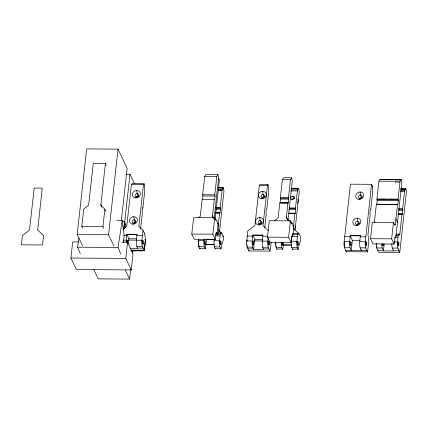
<?xml version="1.0" encoding="UTF-8"?>
<svg xmlns="http://www.w3.org/2000/svg" width="428" height="428" viewBox="0 0 428 428"><rect width="100%" height="100%" fill="white"/><g stroke="black" fill="none" stroke-linecap="round" stroke-linejoin="round"><path stroke-width="0.64" d="M126.223 242.344A4.831 1.081 -89.6 0 1 126.335 240.178L126.913 234.234L136.971 234.298L136.398 240.242A4.831 1.081 -89.6 0 0 136.762 246.378L137.682 248.561L130.133 248.513M144.316 249.759L144.15 250.466L142.299 246.416A4.831 1.081 -89.6 0 1 141.93 240.279L142.952 230.275L138.859 226.487L143.471 184.687L144.054 183.751L131.947 183.671L131.364 184.607L126.752 226.407L122.809 229.392M141.449 250.888L141.518 250.182M200.047 248.465L199.817 249.021L198.827 246.79A4.831 1.081 -89.6 0 1 198.458 240.654L198.629 238.819M214.161 239.322L206.617 239.273L205.397 249.048L204.359 246.822A4.831 1.081 -89.6 0 1 203.99 240.691L204.161 238.856M215.578 248.887L215.268 248.952L214.423 246.892A4.831 1.081 -89.6 0 1 214.054 240.755L214.225 238.92M221.265 247.94L220.95 249.16L219.955 246.929A4.831 1.081 -89.6 0 1 219.585 240.793L220.42 232.934L220.666 232.741L221.276 233.972L221.758 233.201L218.205 230.029M249.096 250.787L248.952 251.15L247.122 247.106A4.831 1.081 -89.6 0 1 246.753 240.969L247.78 230.97L254.901 225.572L259.331 185.452L259.914 184.516L267.992 184.57L268.388 185.399A2.252 0.503 -89.6 0 1 268.452 185.993L268.789 190.562A1.3 0.289 -89.6 0 1 268.779 190.958L266.831 208.709L266.409 208.768L265.991 212.507L266.248 214L264.734 227.723M252.29 241.007L252.862 235.063L262.926 235.127L262.348 241.076A4.831 1.081 -89.6 0 0 262.717 247.207L263.637 249.39L253.574 249.326L252.654 247.143A4.831 1.081 -89.6 0 1 252.29 241.007L246.753 240.969M271.224 241.938L270.127 251.29L268.254 247.245A4.831 1.081 -89.6 0 1 267.885 241.108L268.169 238.054M292.907 249.251L292.661 249.604L291.714 247.4A4.831 1.081 -89.6 0 1 291.35 241.264L291.805 236.374L297.342 236.411L297.786 233.255L298.573 234.48L299.049 233.709L293.223 228.429M298.562 248.449L298.241 249.668L297.251 247.438A4.831 1.081 -89.6 0 1 296.882 241.301L297.342 236.411M346.493 251.546L346.348 251.915L344.529 247.748A4.831 1.081 -89.6 0 1 344.166 241.611L350.425 184.174L371.552 184.313L372.323 186.084M361.409 249.733L361.302 250.722L351.238 250.658L350.067 247.785A4.831 1.081 -89.6 0 1 349.697 241.649L350.275 235.705L360.333 235.769L350.27 235.737M361.302 250.722L360.125 247.849A4.831 1.081 -89.6 0 1 359.761 241.713L360.333 235.801M367.652 251.471L367.502 252.06L365.662 247.887A4.831 1.081 -89.6 0 1 365.293 241.75L371.552 184.313M376.249 243.89A4.831 1.081 -89.6 0 0 376.731 247.956L378.63 252.359L399.757 252.499L397.858 248.101A4.831 1.081 -89.6 0 1 397.489 241.964L398.324 234.105L398.57 233.913L399.18 235.143L399.8 234.143L402.015 214.123L402.438 214.064L402.855 210.325L402.598 208.832L404.567 191.118A1.3 0.289 -89.6 0 1 404.631 190.851L405.658 189.144A2.252 0.503 -89.6 0 1 405.781 188.994L400.533 188.85M144.322 250.182L144.215 250.696C145.022 243.874 146.713 236.475 142.952 230.275M144.332 250.07L145.429 239.717M219.511 231.676L223.978 191.204L223.389 187.801A2.252 0.503 -89.6 0 0 223.245 187.946L222.218 189.652A1.3 0.289 -89.6 0 0 222.148 189.92L220.179 207.634L220.436 209.121L220.024 212.866L215.562 212.839M280.42 197.511L280.666 199.1L280.254 202.84L288.333 202.893L288.745 199.154L288.493 197.661L290.473 179.712L291.671 177.775L283.587 177.722L282.389 179.658L280.426 197.458L288.504 197.511M360.317 235.94L360.579 236.502M381.455 198.993L381.482 199.705M391.55 199.063L391.577 199.774M136.725 240.151L128.55 240.092L128.764 240.541L128.956 238.76L126.897 234.341M132.712 250.963L132.76 250.508L132.482 253.194M262.674 240.98L254.5 240.927L254.714 241.376L254.911 239.589L252.852 235.17M82.636 228.103L81.818 226.38L83.728 209.041L88.419 205.424A1.284 1.134 -25.4 0 0 88.623 205.076L93.272 163.512L105.379 163.592L100.848 205.156A1.284 1.134 -25.4 0 0 100.976 205.51L104.86 209.18L105.984 211.555M198.506 217.809L200.036 216.584A1.284 1.134 -25.4 0 0 200.24 216.236L202.144 199.518L214.251 199.598L212.459 216.317A1.284 1.134 -25.4 0 0 212.588 216.664L213.85 217.911M288.333 202.893L287.905 202.952L286.332 217.729A1.284 1.134 -25.4 0 0 286.46 218.082L292.078 223.245L293.779 226.835L292.747 236.219L291.425 236.213M218.184 207.468L218.21 208.179M294.978 230.505L299.258 191.696L298.669 188.299A2.252 0.503 -89.6 0 0 298.525 188.443L297.497 190.15A1.3 0.289 -89.6 0 0 297.433 190.417L295.464 208.131L295.721 209.618L295.304 213.363L288.467 213.315M394.466 237.759L395.788 237.77L401.849 182.82L401.657 180.258L401.261 179.423L380.139 179.284A2.252 0.503 -89.6 0 0 379.994 179.428L378.914 181.167L376.94 199.063L377.191 200.604L376.774 204.349L380.075 204.37M383.467 199.009L383.493 199.721M393.562 199.074L393.589 199.785M401.239 179.418A2.252 0.503 -89.6 0 0 401.116 179.567L400.089 181.274A1.3 0.289 -89.6 0 0 400.02 181.542L398.061 199.202L398.308 200.743L397.896 204.488L376.394 204.21L374.34 222.539M121.606 242.205L127.555 242.248L133.022 253.767L131.241 269.918L76.371 269.56L70.909 258.041L72.69 241.884L78.64 241.922M82.588 245.907L77.19 234.528L86.643 148.923L118.037 149.131L127.132 168.295L121.343 220.72M103.763 228.242L102.945 226.519L104.86 209.18M113.982 246.116L108.584 234.737L118.037 149.131M123.729 229.092L124.532 221.811L122.194 221.388M123.976 228.723L129.978 174.303L125.971 174.282M125.409 227.733L125.773 224.427L124.532 221.811M131.241 269.918L125.773 258.4L127.555 242.248M128.122 243.971L128.55 240.092M93.684 269.287L98.231 278.869L129.625 279.077L130.652 269.784M136.965 234.351L126.891 234.405M140.614 228.552L142.31 213.181L142.053 211.689L142.465 207.949L142.813 208.115L142.904 207.799M142.909 207.746L144.841 190.139A1.3 0.289 -89.6 0 0 144.846 189.743L144.52 185.217M215.236 234.838L217.873 234.86L216.68 232.34L216.06 233.34L215.386 239.418L194.259 239.279L191.776 234.052L193.595 217.595L214.722 217.734L216.087 220.613L216.381 220.142L215.145 219.109M202.144 199.518L202.54 199.726L202.958 195.981L202.669 194.745L204.68 176.539L205.879 174.603L217.986 174.683L218.601 178.139L214.225 217.782M214.251 199.598L214.647 199.806L215.059 196.061L214.776 194.826L216.787 176.62L217.986 174.683M215.386 239.418L212.909 234.191L214.722 217.734M215.054 219.527L219.43 179.883L218.601 178.139M217.568 213.053L217.713 212.7M220.067 190.444L220.136 189.904A1.3 0.289 -89.6 0 1 220.206 189.636L220.329 189.379M218.264 224.978L219.596 212.919L220.024 212.866M217.873 234.86L218.911 225.47L216.381 220.142M221.292 247.689C221.239 243.826 224.037 241.028 223.459 236.791L221.758 233.201M253.574 249.326L254.5 240.927M267.992 184.57L267.414 185.501L262.985 225.626L268.452 230.687M262.915 235.207L252.846 235.234M292.747 236.219L292.377 235.443L291.757 236.443L291.083 242.521L269.956 242.382L267.473 237.155L269.292 220.698L290.419 220.843L291.784 223.716L292.078 223.245M288.033 202.744L279.875 202.706L278.136 217.675A1.284 1.134 -25.4 0 1 277.933 218.023L274.257 220.869M282.994 248.096L283.625 242.36M287.948 220.516L292.287 181.231L291.671 177.775M291.083 242.521L288.606 237.294L290.419 220.843M293.362 227.14L294.881 213.417L295.304 213.363M298.589 248.203C298.535 244.335 301.333 241.536 300.756 237.305L299.049 233.709M351.238 250.658L352.378 240.349L350.254 235.876M370.782 209.249L372.713 191.642A1.3 0.289 -89.6 0 0 372.724 191.246L372.397 186.763M367.663 251.354L368.802 241.066L367.973 234.704L370.183 214.679L369.926 213.192L370.343 209.447L370.691 209.613L370.776 209.297M395.788 237.77L395.419 236.989L394.798 237.995L394.129 244.072L372.997 243.933L370.52 238.706L372.333 222.25L393.466 222.389L394.83 225.262L395.263 224.561L397.575 204.322M380.84 204.579L380.984 204.226M382.851 204.589L382.996 204.236M393.551 250.444L393.498 250.936L383.44 250.872L384.2 243.949M390.935 204.643L391.074 204.29M392.947 204.659L393.091 204.306M400.217 181.012L395.681 180.98L395.413 182.05L399.95 182.082M394.129 244.072L391.647 238.845L393.466 222.389M399.757 252.499L406.6 190.53L405.819 188.882M282.962 248.347L282.603 249.54L281.656 247.336A4.831 1.081 -89.6 0 1 281.212 242.104M395.477 181.766L395.488 181.675M80.309 253.825L77.564 247.181L78.977 237.968M120.792 254.093L118.048 247.448L122.178 220.463L116.871 220.431M395.461 181.675L395.515 181.509A1.3 0.289 -89.6 0 1 395.579 181.242L395.558 181.242M136.757 250.61L136.644 250.974M142.791 250.187L142.866 250.856M138.233 250.958L138.372 250.401M277.274 249.294L276.97 249.364L276.119 247.298A4.831 1.081 -89.6 0 1 275.685 241.938M221.206 187.962L221.228 187.929A2.252 0.503 -89.6 0 1 221.356 187.785M386.495 179.498L386.511 179.466A2.252 0.503 -89.6 0 1 386.639 179.321M396.585 179.567L396.606 179.53A2.252 0.503 -89.6 0 1 396.735 179.386M394.595 179.519L394.584 179.535A2.252 0.503 -89.6 0 1 394.723 179.375M135.954 197.923L136.719 197.035L136.917 197.458M133.06 224.133L133.825 223.245L134.028 223.662M261.904 198.758L262.674 197.864L262.872 198.287M259.015 224.962L259.78 224.074L259.978 224.497M294.143 198.02L293.806 198.41L292.741 196.158M359.317 199.394L360.082 198.506L360.28 198.929M356.422 225.604L357.187 224.711L357.391 225.133M145.37 239.605L144.878 239.669M144.092 250.797L143.808 250.819M143.696 250.824L143.327 250.84M139.164 250.942L141.968 250.878M135.97 250.974L131.096 250.958M204.68 176.539L216.787 176.62M379.973 179.455L401.095 179.594M282.389 179.658L290.473 179.712M378.914 181.167L395.499 181.274M131.364 184.607L143.471 184.687M259.331 185.452L267.414 185.501M218.269 187.769L223.389 187.801M291.211 188.25L298.669 188.299M400.522 188.967L405.803 189.005M218.724 187.946L223.223 187.972M291.045 188.422L298.503 188.47M401.015 189.144L405.637 189.176M400.795 190.567L404.76 190.588M217.847 189.358L222.346 189.39M291.409 189.845L297.626 189.888M400.528 191.632L404.492 191.658M218.2 190.433L222.079 190.46M290.521 190.909L297.358 190.958M202.669 194.745L214.776 194.826M202.958 195.981L215.059 196.061M280.452 198.169L288.531 198.223M376.95 198.966L398.072 199.106M376.977 199.673L398.094 199.817M280.666 199.1L288.745 199.154M377.191 200.604L398.308 200.743M279.81 203.043L287.889 203.097M376.33 204.547L397.452 204.686M215.696 207.452L220.195 207.484M289.264 207.938L295.481 207.981M398.65 208.655L402.614 208.682M215.723 208.163L220.222 208.195M289.291 208.65L295.507 208.693M398.677 209.367L402.641 209.394M215.98 209.094L220.436 209.121M288.884 209.576L295.721 209.618M398.891 210.298L402.855 210.325M215.225 212.684L219.725 212.711M288.788 213.171L295.004 213.208M398.179 213.888L402.138 213.914M398.479 214.043L402.438 214.064M215.701 213.042L219.58 213.069M288.649 213.524L294.865 213.561M398.035 214.241L401.994 214.268M394.744 224.561L395.263 224.561M125.019 224.422L125.773 224.427M81.818 226.38L102.945 226.519M218.141 232.944L221.383 232.966M292.843 233.442L298.674 233.479M398.484 234.132L399.8 234.143M215.728 233.105L217.049 233.116L218.082 223.732L217.21 222.924M396.13 234.255L398.768 234.271M217.606 234.084L220.243 234.1M292.254 234.576L297.54 234.614M395.509 235.256L398.147 235.272M191.776 234.052L212.909 234.191M77.19 234.528L108.584 234.737M123.719 235.266L126.795 235.288M136.853 235.352L142.39 235.389M215.744 235.876L220.046 235.903M247.213 236.079L252.745 236.117M262.808 236.186L267.73 236.219M344.62 236.721L350.158 236.759M360.216 236.823L365.753 236.861M395.488 237.059L397.949 237.075M267.473 237.155L288.606 237.294M370.52 238.706L391.647 238.845M128.956 238.76L136.505 238.808M254.911 239.589L262.46 239.643M352.378 240.349L359.921 240.402M123.259 240.156L126.335 240.178M136.398 240.242L141.93 240.279M198.458 240.654L203.99 240.691M214.054 240.755L219.585 240.793M262.348 241.076L267.885 241.108M291.35 241.264L296.882 241.301M344.166 241.611L349.697 241.649M359.761 241.713L365.293 241.75M393.803 241.938L397.489 241.964M126.18 241.339L126.891 241.344M141.791 241.446L142.487 241.446M203.835 241.852L204.547 241.857M219.452 241.954L220.142 241.959M252.129 242.173L252.841 242.178M267.746 242.275L268.436 242.28M281.126 242.36L281.838 242.366M296.743 242.467L297.439 242.473M349.542 242.81L350.254 242.815M365.154 242.917L365.849 242.917M397.355 243.125L398.045 243.131M142.273 243.184L143.31 243.19M204.306 243.591L205.37 243.602M219.933 243.698L220.971 243.703M252.782 243.912L253.67 243.917M268.228 244.014L269.266 244.019M281.421 244.099L282.667 244.11M297.225 244.206L298.263 244.211M349.831 244.549L351.078 244.559M365.635 244.656L366.673 244.661M382.386 244.763L383.274 244.773M397.837 244.864L398.875 244.875M206.045 244.425L214.219 244.479M283.341 244.934L291.516 244.993M205.173 244.5L214.417 244.559M282.464 245.009L291.709 245.073M136.762 246.378L142.299 246.416M198.827 246.79L204.359 246.822M214.423 246.892L219.955 246.929M247.122 247.106L252.654 247.143M262.717 247.207L268.254 247.245M276.119 247.298L281.656 247.336M291.714 247.4L297.251 247.438M344.529 247.748L350.067 247.785M360.125 247.849L365.662 247.887M376.731 247.956L382.263 247.994L383.44 250.872M391.85 243.548A4.831 1.081 -89.6 0 0 392.326 248.063L397.858 248.101M77.564 247.181L118.048 247.448M137.458 248.085L142.989 248.122M199.518 248.491L205.049 248.529M215.113 248.598L220.645 248.636M247.812 248.812L253.349 248.85M263.407 248.914L268.945 248.952M276.814 249.005L282.346 249.043M292.41 249.107L297.942 249.144M345.647 250.503L351.185 250.541M361.243 250.605L366.78 250.642M377.849 250.712L383.381 250.749M392.326 248.063L393.444 250.819L398.976 250.851M130.797 250.171L144.006 250.257M248.829 250.952L269.956 251.092M346.225 251.712L367.352 251.851M131.011 250.605L144.215 250.696M70.909 258.041L125.773 258.4M279.917 202.674L280.254 202.84M123.462 241.162L123.847 241.269M376.474 204.193L376.774 204.349M292.816 225.941L293.779 226.835M218.039 224.668L218.911 225.47M222.549 235.951L223.459 236.791M144.092 233.233L144.659 233.865M395.884 218.911L397.494 222.298M361.521 197.388L360.456 195.136L360.135 191.963M358.627 223.593L357.562 221.346L357.241 218.173M292.367 199.528L292.501 199.812M286.343 217.124L287.68 219.955M264.113 196.746L263.043 194.499L262.728 191.321M261.219 222.951L260.149 220.704L259.833 217.531M212.47 215.712L213.545 217.975M212.984 217.114L213.524 218.243M144.054 183.751L144.445 184.58A2.252 0.503 -89.6 0 1 144.514 185.174M129.978 174.303L134.526 183.89M138.158 195.917L137.088 193.665L136.773 190.492M135.264 222.121L134.199 219.874L133.878 216.702M105.379 163.592L106.203 165.336M100.853 204.557L101.671 206.901M101.372 205.954L101.923 207.115M125.361 270.089L129.625 279.077M122.178 220.463L124.141 235.272L123.687 240.161A4.831 1.081 -89.6 0 0 123.574 242.676M144.092 246.656L144.316 250.091M140.191 250.161L140.245 250.915M126.843 242.51A2.065 0.46 -89.6 0 1 127.362 240.161A2.065 0.46 -89.6 0 1 127.731 242.917M136.281 197.126A1.856 1.642 -25.4 0 1 138.811 196.04M133.333 223.486A1.856 1.642 -25.4 0 1 135.917 222.244M144.049 244.789A3.9 2.728 -46.5 0 1 144.798 244.056M247.17 246.346A4.098 0.915 -89.6 0 1 246.929 245.174M246.903 241.28A4.098 0.915 -89.6 0 1 247.181 239.771M262.236 197.955A1.856 1.642 -25.4 0 1 264.766 196.869M259.416 224.005A1.856 1.642 -25.4 0 1 261.711 223.02M384.499 179.46A2.252 0.503 -89.6 0 1 384.628 179.305M276.311 246.913A4.098 0.915 -89.6 0 1 276.039 246.02M275.851 244.607A4.098 0.915 -89.6 0 1 275.841 242.178M282.694 242.532A2.065 0.46 -89.6 0 1 282.18 245.287A2.065 0.46 -89.6 0 1 281.886 242.039M291.933 199.619A1.856 1.642 -25.4 0 1 294.298 198.48M297.733 199.223A4.098 3.627 -25.4 0 1 297.283 203.289M294.839 225.433A4.098 3.627 -25.4 0 1 294.389 229.499M290.81 222.651A1.856 1.642 -25.4 0 1 290.949 222.753M199.255 246.737A4.098 0.915 -89.6 0 1 198.528 243.693M198.522 242.05A4.098 0.915 -89.6 0 1 198.811 239.717M376.849 247.405A4.098 0.915 -89.6 0 1 376.587 246.368M376.421 244.447A4.098 0.915 -89.6 0 1 376.415 243.623M383.328 243.816A2.065 0.46 -89.6 0 1 382.846 245.966A2.065 0.46 -89.6 0 1 382.402 243.778M382.263 247.994A4.831 1.081 -89.6 0 1 381.781 243.928M372.328 186.073A2.252 0.503 -89.6 0 1 372.387 186.672M359.59 198.752A1.856 1.642 -25.4 0 1 362.174 197.506M356.695 224.957A1.856 1.642 -25.4 0 1 359.279 223.716M344.722 247.363A4.098 0.915 -89.6 0 1 344.513 246.747M344.337 245.811A4.098 0.915 -89.6 0 1 344.31 241.922M37.707 229.601L37.723 229.889A1.284 1.134 -25.4 0 0 37.851 230.243L43.565 235.609L42.527 244.993L21.4 244.853L22.438 235.47L29.323 230.184A1.284 1.134 -25.4 0 0 29.527 229.836L34.197 188.079L42.26 188.133L37.707 229.601M143.278 243.452A2.065 0.46 -89.6 0 0 142.936 240.258A2.065 0.46 -89.6 0 0 142.481 243.243A2.065 0.46 -89.6 0 0 143.278 243.452M136.634 197.035A1.856 1.642 -25.4 0 0 138.597 194.585A1.856 1.642 -25.4 0 0 135.478 194.43A1.856 1.642 -25.4 0 0 136.634 197.035M135.767 197.918A4.098 3.627 -25.4 0 0 140.1 192.525A4.098 3.627 -25.4 0 0 133.22 192.183A4.098 3.627 -25.4 0 0 135.767 197.918M133.739 223.239A1.856 1.642 -25.4 0 0 135.708 220.794A1.856 1.642 -25.4 0 0 132.589 220.639A1.856 1.642 -25.4 0 0 133.739 223.239M132.873 224.128A4.098 3.627 -25.4 0 0 137.206 218.735A4.098 3.627 -25.4 0 0 130.326 218.387A4.098 3.627 -25.4 0 0 132.873 224.128M269.228 244.286A2.065 0.46 -89.6 0 0 268.891 241.087A2.065 0.46 -89.6 0 0 268.431 244.078A2.065 0.46 -89.6 0 0 269.228 244.286M253.633 244.185A2.065 0.46 -89.6 0 0 253.296 240.985A2.065 0.46 -89.6 0 0 252.836 243.971A2.065 0.46 -89.6 0 0 253.633 244.185M262.589 197.864A1.856 1.642 -25.4 0 0 264.552 195.419A1.856 1.642 -25.4 0 0 261.433 195.264A1.856 1.642 -25.4 0 0 262.589 197.864M261.722 198.752A4.098 3.627 -25.4 0 0 266.055 193.354A4.098 3.627 -25.4 0 0 259.175 193.012A4.098 3.627 -25.4 0 0 261.722 198.752M259.694 224.069A1.856 1.642 -25.4 0 0 261.658 221.624A1.856 1.642 -25.4 0 0 258.539 221.469A1.856 1.642 -25.4 0 0 259.694 224.069M258.828 224.957A4.098 3.627 -25.4 0 0 263.161 219.564A4.098 3.627 -25.4 0 0 256.281 219.222A4.098 3.627 -25.4 0 0 258.828 224.957M298.23 244.479A2.065 0.46 -89.6 0 0 297.888 241.28A2.065 0.46 -89.6 0 0 297.433 244.265A2.065 0.46 -89.6 0 0 298.23 244.479M292.287 199.528A1.856 1.642 -25.4 0 0 294.25 197.083A1.856 1.642 -25.4 0 0 291.131 196.928A1.856 1.642 -25.4 0 0 292.287 199.528M220.934 243.965A2.065 0.46 -89.6 0 0 220.597 240.771A2.065 0.46 -89.6 0 0 220.136 243.757A2.065 0.46 -89.6 0 0 220.934 243.965M205.338 243.864A2.065 0.46 -89.6 0 0 205.001 240.67A2.065 0.46 -89.6 0 0 204.541 243.655A2.065 0.46 -89.6 0 0 205.338 243.864M398.837 245.137A2.065 0.46 -89.6 0 0 398.5 241.943A2.065 0.46 -89.6 0 0 398.04 244.928A2.065 0.46 -89.6 0 0 398.837 245.137M359.996 198.506A1.856 1.642 -25.4 0 0 361.96 196.056A1.856 1.642 -25.4 0 0 358.841 195.901A1.856 1.642 -25.4 0 0 359.996 198.506M359.129 199.389A4.098 3.627 -25.4 0 0 363.463 193.996A4.098 3.627 -25.4 0 0 356.583 193.654A4.098 3.627 -25.4 0 0 359.129 199.389M357.107 224.711A1.856 1.642 -25.4 0 0 359.071 222.266A1.856 1.642 -25.4 0 0 355.952 222.111A1.856 1.642 -25.4 0 0 357.107 224.711M356.235 225.599A4.098 3.627 -25.4 0 0 360.569 220.206A4.098 3.627 -25.4 0 0 353.689 219.858A4.098 3.627 -25.4 0 0 356.235 225.599M366.641 244.923A2.065 0.46 -89.6 0 0 366.298 241.729A2.065 0.46 -89.6 0 0 365.844 244.714A2.065 0.46 -89.6 0 0 366.641 244.923M351.046 244.821A2.065 0.46 -89.6 0 0 350.703 241.627A2.065 0.46 -89.6 0 0 350.248 244.613A2.065 0.46 -89.6 0 0 351.046 244.821"/></g></svg>
